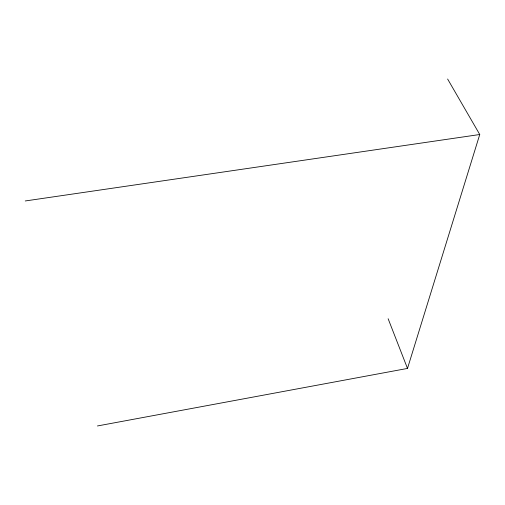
<?xml version="1.0" encoding="UTF-8"?>
<svg xmlns="http://www.w3.org/2000/svg" width="505" height="505" viewBox="0 0 505 505"><rect width="100%" height="100%" fill="white"/><g stroke="black" fill="none" stroke-linecap="round" stroke-linejoin="round"><path stroke-width="0.76" d="M97.421 425.967L407.497 368.429L479.75 134.513L447.619 79.032M25.25 200.965L479.75 134.513M388.137 318.743L407.497 368.429"/></g></svg>
